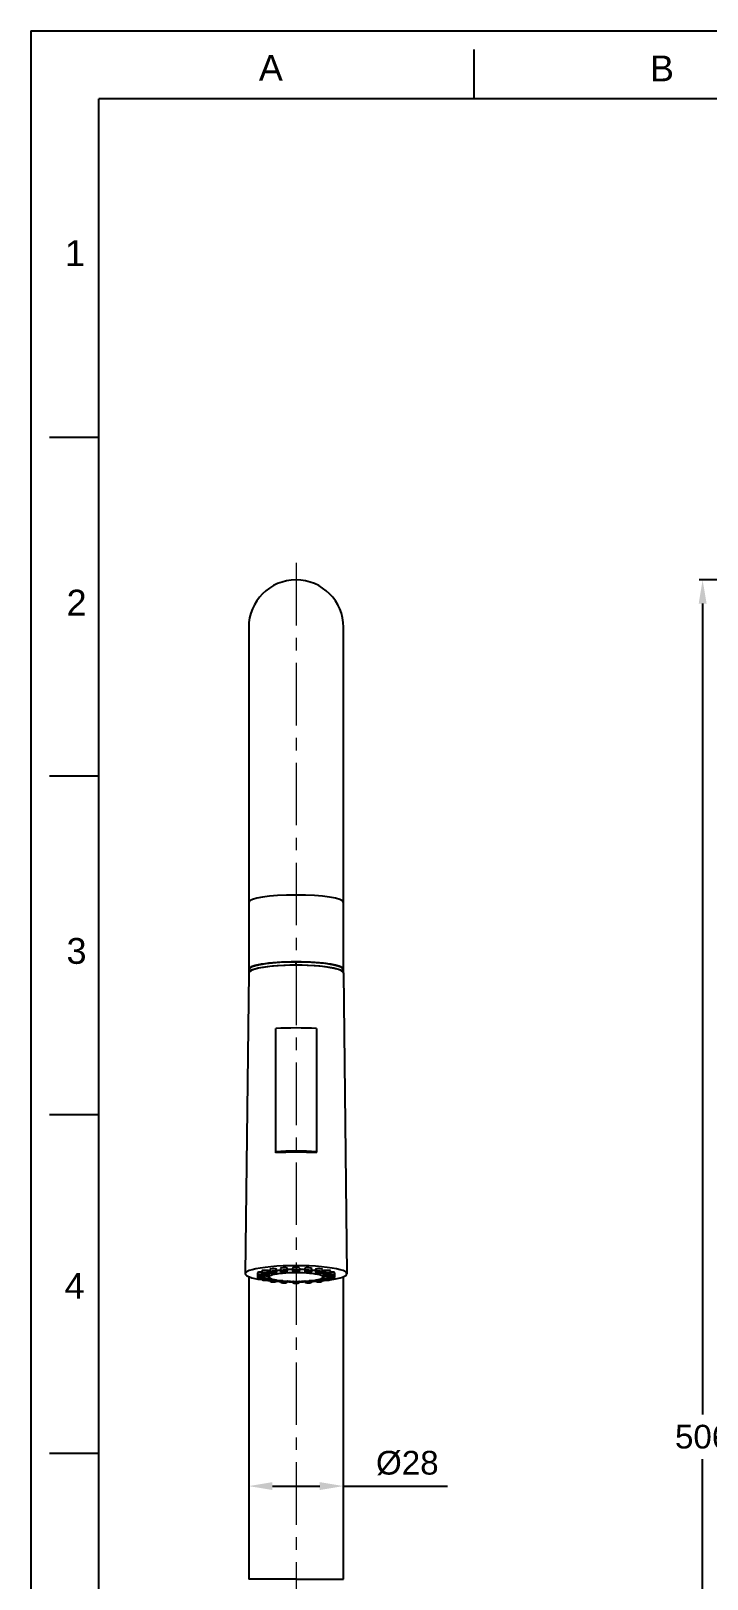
# Model space of a CAD drawing. Header units: inches. Extents: x 5290 to 5884, y -3043 to -2203.
# Drawn here: x 5290.2 to 5489.7, y -2659.6 to -2202.5 of the extents above; entities that cross this region are included whole.
import ezdxf

# ---------------------------------------------------------------- set-up
doc = ezdxf.new("R2010")
doc.units = ezdxf.units.IN
doc.header["$LTSCALE"] = 4.84
doc.header["$MEASUREMENT"] = 0
doc.header["$PDMODE"] = 3
doc.header["$PDSIZE"] = 0.3125
doc.linetypes.add('CENTERX2', pattern=[20.32, 12.7, -2.54, 2.54, -2.54])
doc.layers.get('0').update_dxf_attribs({"linetype": 'CONTINUOUS', "lineweight": 13})
doc.layers.get('Defpoints').update_dxf_attribs({"linetype": 'CONTINUOUS'})
doc.layers.add('CENTER', color=1, linetype='CENTERX2', lineweight=15)
doc.layers.add('DIM', color=3, linetype='CONTINUOUS', lineweight=9)
doc.layers.add('FORM', color=7, linetype='CONTINUOUS')
doc.styles.get("Standard").update_dxf_attribs({"font": 'arial.ttf'})
doc.dimstyles.new('사본 DIMSTYLE_1', dxfattribs={"dimtxt": 6, "dimasz": 6, "dimexe": 1, "dimexo": 1, "dimgap": 3, "dimtad": 1, "dimtih": 1, "dimtoh": 1, "dimdec": 1, "dimdsep": 46, "dimtxsty": 'Standard', "dimcen": 0, "dimclrd": 3, "dimclre": 3, "dimclrt": 4, "dimadec": 1, "dimazin": 0, "dimtp": 0.3, "dimtm": 0.3, "dimtfac": 1, "dimtdec": 1, "dimtofl": 0, "dimtmove": 0, "dimatfit": 3, "dimfxl": 1, "dimtolj": 1, "dimtzin": 0, "dimarcsym": 0})

# ---------------------------------------------------------------- blocks, each defined once
blk = doc.blocks.new('*D15')
at = {"layer": 'Defpoints', "color": 0, "transparency": 16777216}
for p in [(5652.48, -2364.63), (5488.44, -2870.62), (5719.64, -2870.62)]:
    blk.add_point(p, dxfattribs=at)
at = {"layer": 'DIM', "color": 3, "lineweight": -2, "transparency": 16777216}
for p, q in [((5651.48, -2364.63), (5487.44, -2364.63)), ((5488.44, -2371.63), (5488.44, -2611.05)), ((5488.44, -2863.62), (5488.44, -2624.2)), ((5718.64, -2870.62), (5487.44, -2870.62))]:
    blk.add_line(p, q, dxfattribs=at)
at = {"layer": 'DIM', "color": 3, "transparency": 16777216}
for points in [[(5487.28, -2371.63), (5489.61, -2371.63), (5488.44, -2364.63)], [(5487.28, -2863.62), (5489.61, -2863.62), (5488.44, -2870.62)]]:
    blk.add_solid(points, dxfattribs=at)
at = {"layer": 'DIM', "color": 4, "transparency": 16777216, "insert": (5488.44, -2617.63), "char_height": 7, "attachment_point": 5}
blk.add_mtext('\\A1;506', dxfattribs=at)
blk = doc.blocks.new('*D24')
at = {"color": 3, "lineweight": -2, "transparency": 16777216}
for p, q in [((5361.43, -2632.18), (5375.43, -2632.18)), ((5382.43, -2632.18), (5413.09, -2632.18))]:
    blk.add_line(p, q, dxfattribs=at)
at = {"color": 3, "transparency": 16777216}
for points in [[(5361.43, -2631.01), (5361.43, -2633.34), (5354.43, -2632.18)], [(5375.43, -2631.01), (5375.43, -2633.34), (5382.43, -2632.18)]]:
    blk.add_solid(points, dxfattribs=at)
at = {"layer": 'Defpoints', "color": 0, "transparency": 16777216}
for p in [(5354.43, -2632.18), (5382.43, -2632.18), (5382.43, -2632.18)]:
    blk.add_point(p, dxfattribs=at)
at = {"color": 4, "transparency": 16777216, "insert": (5401.26, -2625.41), "char_height": 7, "attachment_point": 5}
blk.add_mtext('\\A1;%%C28', dxfattribs=at)

msp = doc.modelspace()

# ---------------------------------------------------------------- linework, layer by layer
at = {"lineweight": -3}
for p, q in [((5354.43, -2378.62), (5354.43, -2459.87)), ((5382.43, -2459.87), (5382.43, -2378.62)), ((5354.43, -2459.87), (5354.43, -2479.62)), ((5382.43, -2479.62), (5382.43, -2459.87)), ((5368.43, -2478.39), (5368.43, -2477.42)), ((5354.43, -2480.61), (5353.43, -2569.48)), ((5354.43, -2479.62), (5354.43, -2480.61)), ((5354.48, -2479.62), (5354.48, -2480.42)), ((5382.38, -2480.42), (5382.38, -2479.62)), ((5382.43, -2480.61), (5382.43, -2479.62)), ((5382.43, -2480.61), (5383.43, -2569.48)), ((5362.43, -2533.79), (5362.43, -2533.45)), ((5374.43, -2533.79), (5374.43, -2533.45)), ((5358.29, -2568.65), (5358.29, -2569.34)), ((5359.86, -2568.5), (5359.86, -2569.19)), ((5360.39, -2569.34), (5360.39, -2568.65)), ((5360.63, -2568.2), (5360.63, -2568.89)), ((5362.48, -2568.1), (5362.48, -2568.79)), ((5362.73, -2568.89), (5362.73, -2568.2)), ((5363.79, -2567.92), (5363.79, -2568.61)), ((5365.82, -2567.86), (5365.82, -2568.55)), ((5365.89, -2568.61), (5365.89, -2567.92)), ((5367.38, -2567.81), (5367.38, -2568.51)), ((5369.48, -2567.81), (5369.48, -2568.51)), ((5370.97, -2567.92), (5370.97, -2568.61)), ((5371.03, -2567.86), (5371.03, -2568.55)), ((5373.07, -2568.61), (5373.07, -2567.92)), ((5374.13, -2568.2), (5374.13, -2568.89)), ((5374.37, -2568.1), (5374.37, -2568.79)), ((5376.23, -2568.89), (5376.23, -2568.2)), ((5376.47, -2568.65), (5376.47, -2569.34)), ((5377, -2568.5), (5377, -2569.19)), ((5378.57, -2569.34), (5378.57, -2568.65)), ((5354.43, -2570.33), (5354.43, -2659.62)), ((5357.04, -2569.19), (5357.04, -2569.88)), ((5357.04, -2569.88), (5357.04, -2570.46)), ((5358.27, -2569.02), (5358.27, -2569.72)), ((5359.14, -2569.88), (5359.14, -2569.75)), ((5359.14, -2570.46), (5359.14, -2569.88)), ((5360.39, -2571), (5360.39, -2570.31)), ((5360.43, -2569.48), (5360.43, -2570.46)), ((5360.63, -2570.75), (5360.63, -2571.44)), ((5360.63, -2570.75), (5360.63, -2570.75)), ((5360.88, -2571.33), (5360.88, -2570.88)), ((5362.73, -2571.44), (5362.73, -2571.35)), ((5363.79, -2571.49), (5363.79, -2571.73)), ((5363.85, -2571.67), (5363.85, -2571.5)), ((5365.89, -2571.73), (5365.89, -2571.66)), ((5367.38, -2571.83), (5367.38, -2571.72)), ((5369.48, -2571.83), (5369.48, -2571.72)), ((5370.97, -2571.66), (5370.97, -2571.73)), ((5371.19, -2572.04), (5371.2, -2572.04)), ((5373.01, -2571.67), (5373.01, -2571.5)), ((5373.07, -2571.73), (5373.07, -2571.49)), ((5374.13, -2571.35), (5374.13, -2571.44)), ((5375.98, -2571.33), (5375.98, -2570.88)), ((5376.23, -2571.44), (5376.23, -2570.75)), ((5376.23, -2570.75), (5376.23, -2570.75)), ((5376.43, -2569.48), (5376.43, -2570.46)), ((5376.47, -2570.31), (5376.47, -2571)), ((5377.72, -2569.75), (5377.72, -2569.88)), ((5377.72, -2569.88), (5377.72, -2570.46)), ((5378.57, -2571), (5378.57, -2570.87)), ((5378.59, -2569.02), (5378.59, -2569.72)), ((5379.82, -2569.88), (5379.82, -2569.19)), ((5379.82, -2570.46), (5379.82, -2569.88)), ((5382.43, -2659.62), (5382.43, -2570.33)), ((5368.43, -2659.62), (5354.43, -2659.62)), ((5368.43, -2659.62), (5382.43, -2659.62))]:
    msp.add_line(p, q, dxfattribs=at)
for start, end in [(90, 180), (0, 90)]:
    msp.add_arc((5368.43, -2378.62), 14, start, end, dxfattribs=at)
for centre, major_axis, ratio, start_param, end_param in [((5368.43, -2459.87), (-14, 0), 0.158235, 4.712389, 6.283185), ((5368.43, -2459.87), (-14, 0), 0.158235, 3.141593, 4.712389), ((5368.43, -2479.62), (-14, 0), 0.158235, 4.712389, 6.367714), ((5368.43, -2479.62), (-13.95, 0), 0.158235, 4.712389, 6.283185), ((5368.43, -2479.62), (-14, 0), 0.158235, 3.057064, 4.712389), ((5368.43, -2479.62), (13.95, 0), 0.158235, 6.283185, 7.853982), ((5368.43, -2480.61), (14, 0), 0.158235, 0, 3.141593), ((5368.43, -2480.61), (-13.95, 0), 0.158235, 4.760691, 6.185109), ((5368.43, -2479.62), (-13.8, 0), 0.158235, 4.712389, 6.122277), ((5368.43, -2479.62), (-13.8, 0), 0.158235, 2.946568, 4.712389), ((5368.43, -2480.61), (13.95, 0), 0.158235, 0.09415, 1.518616), ((5368.43, -2499.86), (-18.61, 0), 0.158235, 4.384118, 5.04066), ((5368.43, -2535.9), (16.66, 0), 0.158235, 1.202347, 1.939246), ((5368.43, -2535.9), (-14.62, 0), 0.158235, 4.289568, 5.13521), ((5368.43, -2569.48), (15, 0), 0.158235, 0, 3.141593), ((5359.34, -2568.65), (1.05, 0), 0.158235, 1.047198, 3.141563), ((5359.34, -2568.65), (1.05, 0), 0.158235, 6.283151, 7.330383), ((5361.68, -2568.2), (1.05, 0), 0.158235, 0.698132, 3.141553), ((5361.68, -2568.89), (1.05, 0), 0.158235, 0.698132, 3.14195), ((5362.25, -2568.82), (0.056, 0.295), 0.756393, 3.385922, 4.956719), ((5361.68, -2568.2), (1.05, 0), 0.158235, 6.283146, 6.981317), ((5361.68, -2568.89), (1.05, 0), 0.158235, 0.000352, 0.698132), ((5368.43, -2569.48), (8, 0), 0.158235, 2.18969, 2.363705), ((5364.84, -2567.92), (1.05, 0), 0.158235, 0.349066, 3.14155), ((5364.84, -2568.61), (1.05, 0), 0.158235, 0.349066, 3.140521), ((5364.84, -2568.9), (0.75, 0), 0.158235, 0.349066, 3.490659), ((5364.84, -2568.9), (0.5, 0), 0.158235, 0, 3.141593), ((5365.54, -2568.57), (0.12, 0.275), 0.927854, 3.579766, 5.150562), ((5364.84, -2567.92), (1.05, 0), 0.158235, 6.283144, 6.632251), ((5364.84, -2568.61), (1.05, 0), 0.158235, 6.282109, 6.632251), ((5368.43, -2569.48), (8, 0), 0.158235, 1.7024, 1.894037), ((5368.43, -2567.81), (1.05, 0), 0.158235, 0, 3.141593), ((5368.43, -2568.51), (1.05, 0), 0.158235, 0, 3.141593), ((5367.68, -2568.51), (-0.3, 0), 0.987402, 0, 1.570796), ((5368.43, -2568.8), (0.75, 0), 0.158235, 0, 3.141593), ((5368.43, -2568.8), (0.75, 0), 0.158235, 3.141593, 6.283185), ((5368.43, -2568.8), (0.5, 0), 0.158235, 0, 3.141593), ((5368.43, -2568.8), (0.5, 0), 0.158235, 3.141593, 6.283185), ((5369.18, -2568.51), (0.3, 0), 0.987402, 4.712389, 6.283185), ((5368.43, -2569.48), (8, 0), 0.158235, 1.247556, 1.439193), ((5372.02, -2567.92), (1.05, 0), 0.158235, 2.792527, 3.141634), ((5372.02, -2568.61), (1.05, 0), 0.158235, 2.792527, 3.141537), ((5372.02, -2567.92), (1.05, 0), 0.158235, 0.000042, 2.792527), ((5372.02, -2568.61), (1.05, 0), 0.158235, 6.283131, 9.075712), ((5371.32, -2568.57), (-0.12, 0.275), 0.927854, 1.132623, 2.70342), ((5372.02, -2568.9), (0.75, 0), 0.158235, 5.934119, 9.075712), ((5372.02, -2568.9), (0.5, 0), 0.158235, 0, 3.141593), ((5368.43, -2569.48), (8, 0), 0.158235, 0.777888, 0.951902), ((5375.18, -2568.2), (1.05, 0), 0.158235, 2.443461, 3.141632), ((5375.18, -2568.89), (1.05, 0), 0.158235, 2.443461, 3.140897), ((5375.18, -2568.2), (1.05, 0), 0.158235, 0.00004, 2.443461), ((5375.18, -2568.89), (1.05, 0), 0.158235, 6.282485, 8.726646), ((5374.6, -2568.82), (-0.056, 0.295), 0.756393, 1.326467, 2.897263), ((5377.52, -2568.65), (1.05, 0), 0.158235, 2.094395, 3.141627), ((5377.52, -2568.65), (1.05, 0), 0.158235, 0.00003, 2.094395), ((5368.43, -2569.48), (-15, 0), 0.158235, 0, 0.826533), ((5358.09, -2569.19), (1.05, 0), 0.158235, 1.396263, 3.141565), ((5358.09, -2569.88), (1.05, 0), 0.158235, 1.396263, 3.13911), ((5358.09, -2570.46), (1.05, 0), 0.158235, 1.745329, 3.139705), ((5358.09, -2570.18), (0.75, 0), 0.158235, 1.396263, 4.537856), ((5358.09, -2570.75), (0.75, 0), 0.158235, 1.745329, 4.886922), ((5358.09, -2570.18), (0.5, 0), 0.158235, 0, 3.141593), ((5358.09, -2570.18), (0.5, 0), 0.158235, 3.141593, 6.283185), ((5358.09, -2570.75), (0.5, 0), 0.158235, 0, 3.141593), ((5358.09, -2570.75), (0.5, 0), 0.158235, 3.141593, 6.283185), ((5357.96, -2570.34), (0.008, -0.3), 0.17146, 4.551077, 6.121873), ((5358.09, -2570.18), (0.75, 0), 0.158235, 4.537856, 7.679449), ((5358.09, -2570.75), (0.75, 0), 0.158235, 4.886922, 8.028515), ((5358.22, -2569.76), (0.008, 0.3), 0.17146, 3.302905, 4.873701), ((5358.09, -2569.88), (1.05, 0), 0.158235, 6.280704, 7.679449), ((5358.09, -2570.46), (1.05, 0), 0.158235, 6.281299, 7.684412), ((5359.34, -2569.34), (1.05, 0), 0.158235, 1.047198, 3.142393), ((5359.34, -2571), (1.05, 0), 0.158235, 2.094395, 3.144275), ((5359.34, -2569.63), (0.75, 0), 0.158235, 1.047198, 4.18879), ((5359.34, -2571.29), (0.75, 0), 0.158235, 2.094395, 5.235988), ((5359.34, -2571), (1.05, 0), 0.158235, 0.002684, 2.094395), ((5358.96, -2570.9), (0.027, -0.299), 0.493701, 4.529414, 6.10021), ((5359.34, -2569.63), (0.5, 0), 0.158235, 0, 3.141593), ((5359.34, -2569.63), (0.5, 0), 0.158235, 3.141593, 6.283185), ((5359.34, -2571.29), (0.5, 0), 0.158235, 0, 3.141593), ((5359.34, -2571.29), (0.5, 0), 0.158235, 3.141593, 6.283185), ((5359.34, -2569.63), (0.75, 0), 0.158235, 4.18879, 5.777848), ((5359.34, -2571.29), (0.75, 0), 0.158235, 5.235988, 8.37758), ((5359.34, -2570.31), (1.05, 0), 0.158235, 0.00003, 1.759717), ((5368.43, -2569.48), (-15, 0), 0.158235, 0.94827, 1.020134), ((5359.71, -2569.23), (0.027, 0.299), 0.493701, 3.324568, 4.895364), ((5359.34, -2569.63), (0.75, 0), 0.158235, 5.777846, 7.330383), ((5359.34, -2569.34), (1.05, 0), 0.158235, 0.000802, 1.047198), ((5368.43, -2569.48), (8, 0), 0.158235, 2.89488, 3.141593), ((5368.43, -2570.46), (8, 0), 0.158235, 0, 3.141593), ((5368.43, -2570.46), (8, 0), 0.158235, 3.141593, 6.283185), ((5361.68, -2571.44), (1.05, 0), 0.158235, 2.443461, 3.140897), ((5361.68, -2569.19), (0.75, 0), 0.158235, 0.698132, 3.839724), ((5361.68, -2571.44), (1.05, 0), 0.158235, 6.282485, 8.726646), ((5361.11, -2571.36), (0.056, -0.295), 0.756393, 4.468059, 6.038856), ((5361.68, -2571.74), (0.75, 0), 0.158235, 2.443461, 5.585054), ((5361.68, -2569.19), (0.75, 0), 0.158235, 3.839724, 6.981317), ((5361.68, -2571.74), (0.75, 0), 0.158235, 5.585054, 8.726646), ((5361.68, -2569.19), (0.5, 0), 0.158235, 0, 3.141593), ((5361.68, -2569.19), (0.5, 0), 0.158235, 3.141593, 6.283185), ((5361.68, -2571.74), (0.5, 0), 0.158235, 0, 3.141593), ((5361.68, -2571.74), (0.5, 0), 0.158235, 3.141593, 6.283185), ((5368.43, -2569.48), (-15, 0), 0.158235, 1.172599, 1.258257), ((5364.84, -2571.73), (1.05, 0), 0.158235, 2.792527, 3.141537), ((5364.84, -2571.73), (1.05, 0), 0.158235, 1.862125, 2.792527), ((5364.13, -2571.69), (0.12, -0.275), 0.927854, 4.274216, 5.845012), ((5364.84, -2572.02), (0.75, 0), 0.158235, 2.792527, 5.934119), ((5364.13, -2568.65), (-0.12, -0.275), 0.927854, 0.000486, 0.438173), ((5364.84, -2568.9), (0.75, 0), 0.158235, 3.490659, 6.632251), ((5364.84, -2572.02), (0.75, 0), 0.158235, 5.934119, 9.075712), ((5364.84, -2568.9), (0.5, 0), 0.158235, 3.141593, 6.283185), ((5364.84, -2572.02), (0.5, 0), 0.158235, 0, 3.141593), ((5364.84, -2572.02), (0.5, 0), 0.158235, 3.141593, 6.283185), ((5365.54, -2571.77), (-0.12, 0.275), 0.927854, 2.70342, 3.141279), ((5364.84, -2571.73), (1.05, 0), 0.158235, 6.283131, 6.71829), ((5368.43, -2569.48), (-15, 0), 0.158235, 1.398254, 1.500945), ((5368.43, -2571.83), (1.05, 0), 0.158235, 2.450786, 3.141593), ((5367.68, -2571.83), (0.3, 0), 0.987402, 3.141593, 4.712389), ((5368.43, -2572.13), (0.75, 0), 0.158235, 0, 3.141593), ((5368.43, -2572.13), (0.75, 0), 0.158235, 3.141593, 6.283185), ((5368.43, -2572.13), (0.5, 0), 0.158235, 0, 3.141593), ((5368.43, -2572.13), (0.5, 0), 0.158235, 3.141593, 6.283185), ((5369.18, -2571.83), (-0.3, 0), 0.987402, 1.570796, 3.141593), ((5368.43, -2571.83), (1.05, 0), 0.158235, 0, 0.690806), ((5368.43, -2569.48), (-15, 0), 0.158235, 1.637604, 1.742357), ((5372.02, -2571.73), (1.05, 0), 0.158235, 2.706488, 3.140522), ((5371.32, -2571.77), (0.12, 0.275), 0.927854, 3.142273, 3.579766), ((5372.02, -2568.9), (0.75, 0), 0.158235, 2.792527, 5.934119), ((5372.02, -2572.02), (0.75, 0), 0.158235, 0.349066, 3.490659), ((5372.02, -2572.02), (0.75, 0), 0.158235, 3.490659, 6.632251), ((5372.02, -2568.9), (0.5, 0), 0.158235, 3.141593, 6.283185), ((5372.02, -2572.02), (0.5, 0), 0.158235, 0, 3.141593), ((5372.02, -2572.02), (0.5, 0), 0.158235, 3.141593, 6.283185), ((5372.02, -2571.73), (1.05, 0), 0.158235, 0.349066, 1.279468), ((5372.73, -2568.65), (0.12, -0.275), 0.927854, 5.845012, 6.282847), ((5372.73, -2571.69), (-0.12, -0.275), 0.927854, 0.438173, 2.008969), ((5372.02, -2571.73), (1.05, 0), 0.158235, 6.282109, 6.632251), ((5368.43, -2569.48), (-15, 0), 0.158235, 1.883827, 1.968797), ((5375.18, -2571.44), (1.05, 0), 0.158235, 0.698132, 3.14195), ((5375.18, -2569.19), (0.75, 0), 0.158235, 2.443461, 5.585054), ((5375.18, -2571.74), (0.75, 0), 0.158235, 0.698132, 3.839724), ((5375.18, -2569.19), (0.75, 0), 0.158235, 5.585054, 8.726646), ((5375.18, -2571.74), (0.75, 0), 0.158235, 3.839724, 6.981317), ((5375.18, -2569.19), (0.5, 0), 0.158235, 0, 3.141593), ((5375.18, -2569.19), (0.5, 0), 0.158235, 3.141593, 6.283185), ((5375.18, -2571.74), (0.5, 0), 0.158235, 0, 3.141593), ((5375.18, -2571.74), (0.5, 0), 0.158235, 3.141593, 6.283185), ((5375.75, -2571.36), (-0.056, -0.295), 0.756393, 0.24433, 1.815126), ((5375.18, -2571.44), (1.05, 0), 0.158235, 0.000352, 0.698132), ((5368.43, -2569.48), (8, 0), 0.158235, 0, 0.243179), ((5368.43, -2569.48), (-15, 0), 0.158235, 2.121999, 2.195384), ((5377.52, -2569.34), (1.05, 0), 0.158235, 2.094395, 3.144275), ((5377.52, -2570.31), (1.05, 0), 0.158235, 1.381875, 3.141558), ((5377.52, -2571), (1.05, 0), 0.158235, 1.047198, 3.142393), ((5377.52, -2569.63), (0.75, 0), 0.158235, 2.094395, 5.235988), ((5377.52, -2571.29), (0.75, 0), 0.158235, 1.047198, 4.18879), ((5377.52, -2569.34), (1.05, 0), 0.158235, 0.002684, 2.094395), ((5377.15, -2569.23), (-0.027, 0.299), 0.493701, 1.387821, 2.958617), ((5377.52, -2569.63), (0.5, 0), 0.158235, 0, 3.141593), ((5377.52, -2569.63), (0.5, 0), 0.158235, 3.141593, 6.283185), ((5377.52, -2571.29), (0.5, 0), 0.158235, 0, 3.141593), ((5377.52, -2571.29), (0.5, 0), 0.158235, 3.141593, 6.283185), ((5377.52, -2569.63), (0.75, 0), 0.158235, 5.235988, 8.37758), ((5377.52, -2571.29), (0.75, 0), 0.158235, 4.18879, 5.777848), ((5378.77, -2569.88), (1.05, 0), 0.158235, 1.745329, 3.139705), ((5378.77, -2570.46), (1.05, 0), 0.158235, 1.72294, 3.139111), ((5377.9, -2570.9), (-0.027, -0.299), 0.493701, 0.182975, 1.753772), ((5377.52, -2571.29), (0.75, 0), 0.158235, 5.777846, 7.330383), ((5378.77, -2570.18), (0.75, 0), 0.158235, 1.745329, 4.886922), ((5378.77, -2570.75), (0.75, 0), 0.158235, 1.396263, 4.537856), ((5377.52, -2571), (1.05, 0), 0.158235, 0.000802, 1.047198), ((5378.77, -2570.18), (0.5, 0), 0.158235, 0, 3.141593), ((5378.77, -2570.18), (0.5, 0), 0.158235, 3.141593, 6.283185), ((5378.77, -2570.75), (0.5, 0), 0.158235, 0, 3.141593), ((5378.77, -2570.75), (0.5, 0), 0.158235, 3.141593, 6.283185), ((5368.43, -2569.48), (-15, 0), 0.158235, 2.305291, 3.141593), ((5378.77, -2569.19), (1.05, 0), 0.158235, 0.000027, 1.745329), ((5378.77, -2569.88), (1.05, 0), 0.158235, 6.281299, 8.028515), ((5378.64, -2569.76), (-0.008, 0.3), 0.17146, 1.409484, 2.980281), ((5378.77, -2570.18), (0.75, 0), 0.158235, 4.886922, 8.028515), ((5378.77, -2570.75), (0.75, 0), 0.158235, 4.537856, 7.679449), ((5378.9, -2570.34), (-0.008, -0.3), 0.17146, 0.161312, 1.732108), ((5378.77, -2570.46), (1.05, 0), 0.158235, 6.280704, 7.679449)]:
    msp.add_ellipse(centre, major_axis=major_axis, ratio=ratio, start_param=start_param, end_param=end_param, dxfattribs=at)
for points in [[(5362.43, -2533.45), (5362.43, -2529.54), (5362.43, -2521.65), (5362.43, -2509.53), (5362.43, -2501.26), (5362.43, -2497.08)], [(5374.43, -2497.08), (5374.43, -2501.26), (5374.43, -2509.52), (5374.43, -2521.64), (5374.43, -2529.54), (5374.43, -2533.45)]]:
    msp.add_open_spline(points, degree=3, dxfattribs=at)
for points, knots in [([(5363.79, -2568.61), (5363.79, -2568.62), (5363.79, -2568.67), (5363.82, -2568.75), (5363.88, -2568.84), (5363.95, -2568.89), (5363.99, -2568.91), (5364.01, -2568.92)], [0, 0, 0, 0, 0.075733, 0.338762, 0.562843, 0.784929, 1, 1, 1, 1]), ([(5364.85, -2569.02), (5364.93, -2569.02), (5365.11, -2569.02), (5365.39, -2569), (5365.59, -2568.96), (5365.73, -2568.9), (5365.83, -2568.81), (5365.88, -2568.71), (5365.89, -2568.64), (5365.88, -2568.61)], [0, 0, 0, 0, 0.156445, 0.375427, 0.61458, 0.758802, 0.848058, 0.935871, 1, 1, 1, 1]), ([(5367.38, -2568.51), (5367.38, -2568.55), (5367.39, -2568.62), (5367.45, -2568.72), (5367.52, -2568.78), (5367.61, -2568.83), (5367.75, -2568.87), (5367.97, -2568.91), (5368.24, -2568.92), (5368.39, -2568.92), (5368.45, -2568.92)], [0, 0, 0, 0, 0.088174, 0.163247, 0.234558, 0.314854, 0.442, 0.691056, 0.899556, 1, 1, 1, 1]), ([(5368.45, -2568.92), (5368.51, -2568.92), (5368.67, -2568.92), (5368.93, -2568.9), (5369.15, -2568.86), (5369.29, -2568.81), (5369.41, -2568.72), (5369.47, -2568.61), (5369.48, -2568.54), (5369.48, -2568.51)], [0, 0, 0, 0, 0.119182, 0.338305, 0.572381, 0.731659, 0.837876, 0.925831, 1, 1, 1, 1]), ([(5370.98, -2568.61), (5370.97, -2568.63), (5370.97, -2568.69), (5371.02, -2568.78), (5371.08, -2568.85), (5371.16, -2568.91), (5371.27, -2568.95), (5371.45, -2568.99), (5371.73, -2569.02), (5371.95, -2569.03), (5372.06, -2569.02), (5372.07, -2569.02)], [0, 0, 0, 0, 0.047424, 0.126558, 0.196694, 0.269121, 0.363708, 0.569619, 0.78479, 0.983453, 1, 1, 1, 1]), ([(5372.85, -2568.92), (5372.88, -2568.91), (5372.94, -2568.88), (5373.03, -2568.79), (5373.07, -2568.68), (5373.07, -2568.62), (5373.06, -2568.61)], [0, 0, 0, 0, 0.298068, 0.611293, 0.879689, 1, 1, 1, 1]), ([(5357.04, -2569.87), (5357.04, -2569.88), (5357.03, -2569.92), (5357.06, -2570.01), (5357.12, -2570.1), (5357.19, -2570.16), (5357.28, -2570.21), (5357.42, -2570.25), (5357.64, -2570.28), (5357.85, -2570.29), (5357.95, -2570.3)], [0, 0, 0, 0, 0.00972, 0.109279, 0.191728, 0.271143, 0.362401, 0.513679, 0.785153, 1, 1, 1, 1]), ([(5357.04, -2570.45), (5357.04, -2570.46), (5357.03, -2570.51), (5357.06, -2570.59), (5357.12, -2570.68), (5357.19, -2570.74), (5357.29, -2570.78), (5357.43, -2570.83), (5357.66, -2570.86), (5357.96, -2570.88), (5358.14, -2570.88), (5358.23, -2570.87)], [0, 0, 0, 0, 0.012147, 0.093774, 0.161872, 0.227956, 0.304768, 0.435392, 0.657222, 0.84821, 1, 1, 1, 1]), ([(5357.95, -2570.3), (5358.03, -2570.3), (5358.21, -2570.3), (5358.5, -2570.28), (5358.76, -2570.25), (5358.92, -2570.2), (5359.06, -2570.1), (5359.12, -2570), (5359.14, -2569.92), (5359.14, -2569.88)], [0, 0, 0, 0, 0.14327, 0.338659, 0.54361, 0.75495, 0.847407, 0.926927, 1, 1, 1, 1]), ([(5358.23, -2570.87), (5358.31, -2570.87), (5358.48, -2570.86), (5358.75, -2570.83), (5358.92, -2570.79), (5359.06, -2570.67), (5359.13, -2570.57), (5359.14, -2570.5), (5359.14, -2570.46)], [0, 0, 0, 0, 0.173281, 0.416452, 0.713208, 0.820854, 0.916834, 1, 1, 1, 1]), ([(5358.29, -2569.34), (5358.29, -2569.38), (5358.3, -2569.45), (5358.35, -2569.54), (5358.42, -2569.61), (5358.51, -2569.66), (5358.65, -2569.7), (5358.81, -2569.73), (5358.93, -2569.74)], [0, 0, 0, 0, 0.113201, 0.220119, 0.320321, 0.431317, 0.600651, 1, 1, 1, 1]), ([(5358.29, -2571), (5358.29, -2571.04), (5358.3, -2571.12), (5358.36, -2571.21), (5358.43, -2571.27), (5358.52, -2571.32), (5358.65, -2571.36), (5358.88, -2571.4), (5359.2, -2571.42), (5359.5, -2571.42), (5359.67, -2571.41), (5359.74, -2571.4)], [0, 0, 0, 0, 0.066865, 0.12636, 0.182811, 0.246324, 0.346704, 0.544112, 0.709212, 0.881056, 1, 1, 1, 1]), ([(5359.74, -2571.4), (5359.81, -2571.39), (5359.98, -2571.37), (5360.14, -2571.34), (5360.29, -2571.24), (5360.36, -2571.13), (5360.39, -2571.04), (5360.38, -2571), (5360.38, -2570.99)], [0, 0, 0, 0, 0.21991, 0.575076, 0.744216, 0.867052, 0.989344, 1, 1, 1, 1]), ([(5360.06, -2569.68), (5360.1, -2569.68), (5360.17, -2569.65), (5360.28, -2569.59), (5360.36, -2569.48), (5360.39, -2569.39), (5360.38, -2569.34), (5360.38, -2569.34)], [0, 0, 0, 0, 0.272858, 0.54897, 0.764201, 0.967974, 1, 1, 1, 1]), ([(5360.63, -2568.9), (5360.63, -2568.94), (5360.65, -2569.01), (5360.7, -2569.11), (5360.77, -2569.17), (5360.86, -2569.22), (5360.95, -2569.24), (5361.02, -2569.26), (5361.05, -2569.27)], [0, 0, 0, 0, 0.165729, 0.309151, 0.445164, 0.598086, 0.839402, 1, 1, 1, 1]), ([(5360.63, -2571.44), (5360.63, -2571.45), (5360.63, -2571.49), (5360.66, -2571.58), (5360.71, -2571.66), (5360.79, -2571.72), (5360.88, -2571.77), (5361.02, -2571.81), (5361.26, -2571.84), (5361.58, -2571.86), (5361.91, -2571.86), (5362.15, -2571.84), (5362.27, -2571.82), (5362.31, -2571.81)], [0, 0, 0, 0, 0.011044, 0.071178, 0.121676, 0.171005, 0.228955, 0.329857, 0.493551, 0.635498, 0.783674, 0.931244, 1, 1, 1, 1]), ([(5361.05, -2569.27), (5361.11, -2569.28), (5361.25, -2569.3), (5361.53, -2569.31), (5361.86, -2569.31), (5362.17, -2569.29), (5362.39, -2569.25), (5362.53, -2569.21), (5362.64, -2569.13), (5362.71, -2569.02), (5362.74, -2568.94), (5362.73, -2568.9), (5362.73, -2568.89)], [0, 0, 0, 0, 0.108646, 0.251784, 0.401312, 0.548557, 0.705066, 0.81294, 0.877603, 0.936253, 0.996369, 1, 1, 1, 1]), ([(5362.31, -2571.81), (5362.37, -2571.8), (5362.46, -2571.78), (5362.57, -2571.73), (5362.66, -2571.65), (5362.72, -2571.55), (5362.73, -2571.48), (5362.73, -2571.44)], [0, 0, 0, 0, 0.316224, 0.52496, 0.699117, 0.86336, 1, 1, 1, 1]), ([(5363.79, -2571.73), (5363.79, -2571.75), (5363.79, -2571.81), (5363.83, -2571.9), (5363.9, -2571.98), (5363.98, -2572.03), (5364.09, -2572.08), (5364.26, -2572.11), (5364.54, -2572.14), (5364.77, -2572.15), (5364.88, -2572.15), (5364.89, -2572.15)], [0, 0, 0, 0, 0.047424, 0.126558, 0.196694, 0.269121, 0.363708, 0.569619, 0.78479, 0.983453, 1, 1, 1, 1]), ([(5364.01, -2568.92), (5364.06, -2568.94), (5364.19, -2568.98), (5364.43, -2569.01), (5364.68, -2569.03), (5364.82, -2569.02), (5364.85, -2569.02)], [0, 0, 0, 0, 0.251317, 0.60139, 0.908264, 1, 1, 1, 1]), ([(5364.89, -2572.15), (5364.99, -2572.15), (5365.19, -2572.14), (5365.46, -2572.11), (5365.6, -2572.07), (5365.66, -2572.04)], [0, 0, 0, 0, 0.310459, 0.655124, 1, 1, 1, 1]), ([(5365.66, -2572.04), (5365.69, -2572.03), (5365.75, -2572), (5365.84, -2571.91), (5365.89, -2571.81), (5365.88, -2571.75), (5365.88, -2571.73)], [0, 0, 0, 0, 0.298068, 0.611293, 0.879689, 1, 1, 1, 1]), ([(5367.38, -2571.83), (5367.38, -2571.87), (5367.39, -2571.95), (5367.45, -2572.04), (5367.52, -2572.1), (5367.61, -2572.15), (5367.75, -2572.19), (5367.97, -2572.23), (5368.24, -2572.25), (5368.39, -2572.25), (5368.45, -2572.24)], [0, 0, 0, 0, 0.088174, 0.163247, 0.234558, 0.314854, 0.442, 0.691056, 0.899556, 1, 1, 1, 1]), ([(5368.45, -2572.24), (5368.51, -2572.25), (5368.67, -2572.25), (5368.93, -2572.22), (5369.15, -2572.19), (5369.29, -2572.13), (5369.41, -2572.05), (5369.47, -2571.94), (5369.48, -2571.86), (5369.48, -2571.83)], [0, 0, 0, 0, 0.119182, 0.338305, 0.572381, 0.731659, 0.837876, 0.925831, 1, 1, 1, 1]), ([(5370.98, -2571.73), (5370.97, -2571.74), (5370.97, -2571.79), (5371, -2571.88), (5371.06, -2571.96), (5371.13, -2572.01), (5371.17, -2572.04), (5371.2, -2572.04)], [0, 0, 0, 0, 0.075733, 0.338762, 0.562843, 0.784929, 1, 1, 1, 1]), ([(5371.2, -2572.04), (5371.24, -2572.06), (5371.37, -2572.1), (5371.62, -2572.13), (5371.87, -2572.15), (5372, -2572.15), (5372.03, -2572.15)], [0, 0, 0, 0, 0.251317, 0.60139, 0.908264, 1, 1, 1, 1]), ([(5372.03, -2572.15), (5372.11, -2572.15), (5372.29, -2572.14), (5372.57, -2572.12), (5372.77, -2572.08), (5372.91, -2572.02), (5373.01, -2571.93), (5373.06, -2571.83), (5373.07, -2571.76), (5373.07, -2571.73)], [0, 0, 0, 0, 0.156445, 0.375427, 0.61458, 0.758802, 0.848058, 0.935871, 1, 1, 1, 1]), ([(5372.07, -2569.02), (5372.17, -2569.02), (5372.37, -2569.02), (5372.64, -2568.99), (5372.78, -2568.95), (5372.85, -2568.92)], [0, 0, 0, 0, 0.310459, 0.655124, 1, 1, 1, 1]), ([(5374.13, -2568.89), (5374.13, -2568.9), (5374.12, -2568.95), (5374.15, -2569.03), (5374.21, -2569.12), (5374.29, -2569.18), (5374.38, -2569.23), (5374.52, -2569.27), (5374.76, -2569.3), (5375.08, -2569.32), (5375.41, -2569.31), (5375.65, -2569.29), (5375.77, -2569.27), (5375.81, -2569.27)], [0, 0, 0, 0, 0.011044, 0.071178, 0.121676, 0.171005, 0.228955, 0.329857, 0.493551, 0.635498, 0.783674, 0.931244, 1, 1, 1, 1]), ([(5374.13, -2571.44), (5374.13, -2571.48), (5374.14, -2571.56), (5374.2, -2571.65), (5374.27, -2571.71), (5374.36, -2571.76), (5374.45, -2571.79), (5374.52, -2571.81), (5374.55, -2571.81)], [0, 0, 0, 0, 0.165729, 0.309151, 0.445164, 0.598086, 0.839402, 1, 1, 1, 1]), ([(5374.55, -2571.81), (5374.61, -2571.82), (5374.75, -2571.84), (5375.03, -2571.86), (5375.36, -2571.86), (5375.67, -2571.84), (5375.89, -2571.8), (5376.03, -2571.75), (5376.14, -2571.67), (5376.21, -2571.57), (5376.24, -2571.48), (5376.23, -2571.44), (5376.23, -2571.44)], [0, 0, 0, 0, 0.108646, 0.251784, 0.401312, 0.548557, 0.705066, 0.81294, 0.877603, 0.936253, 0.996369, 1, 1, 1, 1]), ([(5375.81, -2569.27), (5375.86, -2569.26), (5375.96, -2569.23), (5376.07, -2569.18), (5376.16, -2569.11), (5376.22, -2569), (5376.23, -2568.93), (5376.23, -2568.9)], [0, 0, 0, 0, 0.316224, 0.52496, 0.699117, 0.86336, 1, 1, 1, 1]), ([(5376.47, -2569.34), (5376.48, -2569.38), (5376.49, -2569.46), (5376.55, -2569.55), (5376.62, -2569.61), (5376.7, -2569.66), (5376.84, -2569.7), (5377.06, -2569.74), (5377.39, -2569.76), (5377.69, -2569.76), (5377.86, -2569.74), (5377.93, -2569.74)], [0, 0, 0, 0, 0.066865, 0.12636, 0.182811, 0.246324, 0.346704, 0.544112, 0.709212, 0.881056, 1, 1, 1, 1]), ([(5376.48, -2571), (5376.48, -2571.04), (5376.49, -2571.11), (5376.54, -2571.2), (5376.61, -2571.27), (5376.7, -2571.32), (5376.84, -2571.36), (5377, -2571.39), (5377.12, -2571.4)], [0, 0, 0, 0, 0.113201, 0.220119, 0.320321, 0.431317, 0.600651, 1, 1, 1, 1]), ([(5377.72, -2570.45), (5377.72, -2570.46), (5377.71, -2570.5), (5377.74, -2570.58), (5377.8, -2570.67), (5377.87, -2570.74), (5377.96, -2570.78), (5378.1, -2570.82), (5378.33, -2570.86), (5378.53, -2570.87), (5378.63, -2570.87)], [0, 0, 0, 0, 0.00972, 0.109279, 0.191728, 0.271143, 0.362401, 0.513679, 0.785153, 1, 1, 1, 1]), ([(5377.72, -2569.88), (5377.72, -2569.88), (5377.71, -2569.93), (5377.74, -2570.01), (5377.8, -2570.1), (5377.87, -2570.16), (5377.97, -2570.21), (5378.11, -2570.25), (5378.34, -2570.28), (5378.64, -2570.3), (5378.82, -2570.3), (5378.91, -2570.3)], [0, 0, 0, 0, 0.012147, 0.093774, 0.161872, 0.227956, 0.304768, 0.435392, 0.657222, 0.84821, 1, 1, 1, 1]), ([(5377.93, -2569.74), (5377.99, -2569.73), (5378.17, -2569.71), (5378.32, -2569.68), (5378.48, -2569.58), (5378.55, -2569.47), (5378.58, -2569.38), (5378.57, -2569.34), (5378.57, -2569.33)], [0, 0, 0, 0, 0.21991, 0.575076, 0.744216, 0.867052, 0.989344, 1, 1, 1, 1]), ([(5378.25, -2571.35), (5378.29, -2571.34), (5378.36, -2571.31), (5378.47, -2571.25), (5378.55, -2571.14), (5378.58, -2571.05), (5378.57, -2571), (5378.57, -2571)], [0, 0, 0, 0, 0.272858, 0.54897, 0.764201, 0.967974, 1, 1, 1, 1]), ([(5378.63, -2570.87), (5378.71, -2570.87), (5378.89, -2570.88), (5379.18, -2570.86), (5379.45, -2570.82), (5379.6, -2570.78), (5379.74, -2570.68), (5379.81, -2570.57), (5379.82, -2570.5), (5379.82, -2570.46)], [0, 0, 0, 0, 0.14327, 0.338659, 0.54361, 0.75495, 0.847407, 0.926927, 1, 1, 1, 1]), ([(5378.91, -2570.3), (5378.99, -2570.29), (5379.16, -2570.28), (5379.43, -2570.25), (5379.6, -2570.21), (5379.74, -2570.1), (5379.81, -2569.99), (5379.82, -2569.92), (5379.82, -2569.88)], [0, 0, 0, 0, 0.173281, 0.416452, 0.713208, 0.820854, 0.916834, 1, 1, 1, 1])]:
    msp.add_open_spline(points, degree=3, knots=knots, dxfattribs=at)
at = {"layer": 'CENTER', "ltscale": 0.3}
msp.add_line((5368.43, -2359.62), (5368.43, -2962.82), dxfattribs=at)
at = {"layer": 'FORM', "color": 7, "linetype": 'Continuous'}
for p, q in [((5290.16, -2202.53), (5884.16, -2202.53)), ((5290.16, -2202.53), (5290.16, -3042.53)), ((5420.96, -2222.53), (5420.96, -2208)), ((5864.16, -2222.53), (5310.16, -2222.53)), ((5310.16, -2322.53), (5295.62, -2322.53)), ((5310.16, -2422.53), (5295.62, -2422.53)), ((5310.16, -2522.53), (5295.62, -2522.53)), ((5310.16, -2622.53), (5295.62, -2622.53))]:
    msp.add_line(p, q, dxfattribs=at)
at = {"layer": 'FORM', "linetype": 'Continuous'}
msp.add_line((5310.16, -3022.53), (5310.16, -2222.53), dxfattribs=at)

# ---------------------------------------------------------------- texts
at = {"layer": 'FORM', "char_height": 7.62, "attachment_point": 5}
for s, width, insert in [('A', 10, (5360.98, -2213.43)), ('B', 10, (5476.42, -2213.59)), ('1', 50, (5303.15, -2268.13)), ('2', 50, (5303.63, -2371.33)), ('3', 50, (5303.61, -2474.22)), ('4', 50, (5303.04, -2573.03))]:
    msp.add_mtext_dynamic_manual_height_columns(s, width=width, gutter_width=12.5, heights=[0], dxfattribs=dict(at, insert=insert))

# ---------------------------------------------------------------- dimensions: what is measured, and where the dimension line sits
at = {"color": 6}
dim = msp.add_linear_dim(base=(5382.43, -2632.18), p1=(5354.43, -2632.18), p2=(5382.43, -2632.18), text='%%C<>', dimstyle='사본 DIMSTYLE_1', override={"dimtxt": 7, "dimasz": 7}, dxfattribs=at)
dim.commit()
dim.dimension.update_dxf_attribs({"geometry": '*D24', "text_midpoint": (5401.26, -2632.18), "dimtype": 160})
at = {"layer": 'DIM', "color": 6}
dim = msp.add_linear_dim(base=(5488.44, -2870.62), p1=(5652.48, -2364.63), p2=(5719.64, -2870.62), angle=90, dimstyle='사본 DIMSTYLE_1', override={"dimtxt": 7, "dimasz": 7}, dxfattribs=at)
dim.commit()
dim.dimension.update_dxf_attribs({"geometry": '*D15', "text_midpoint": (5488.44, -2617.63)})

doc.saveas('drawing.dxf')
